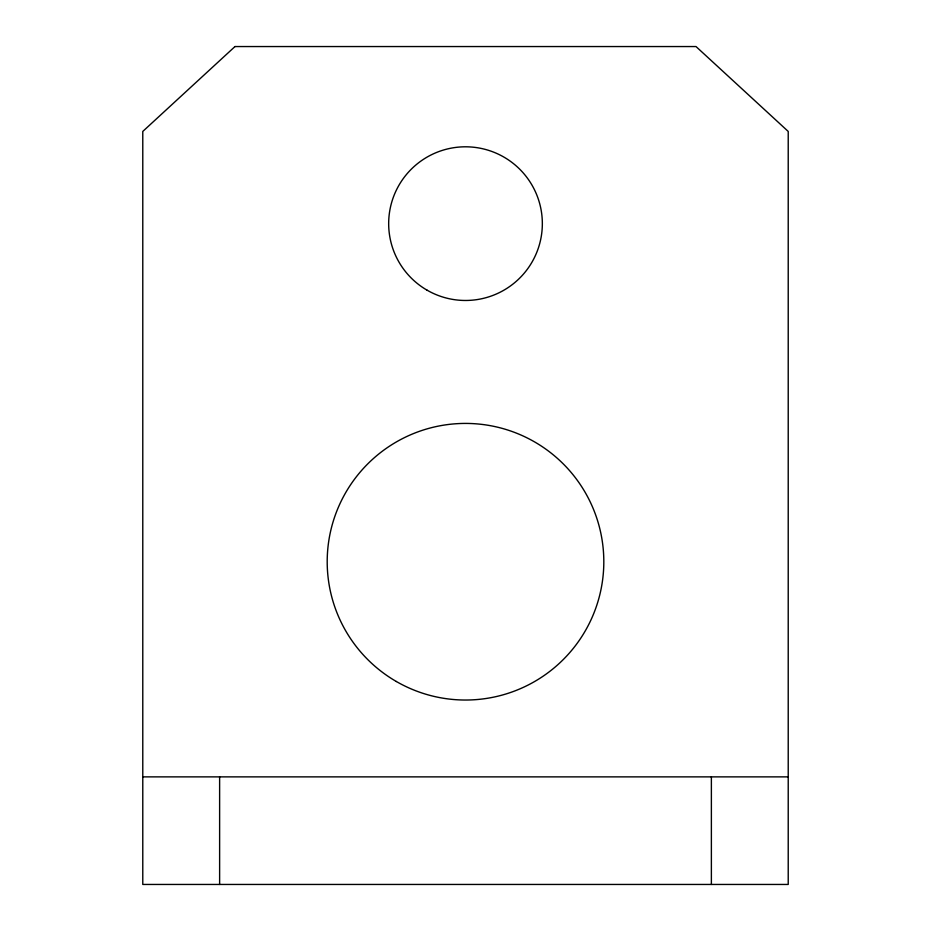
<?xml version="1.0" encoding="UTF-8"?>
<svg xmlns="http://www.w3.org/2000/svg" width="931" height="931" viewBox="0 0 931 931"><rect width="100%" height="100%" fill="white"/><g stroke="black" fill="none" stroke-linecap="round" stroke-linejoin="round"><path stroke-width="1.4" d="M142.78 776.873L788.22 776.873M711.377 776.873L711.377 884.45M219.623 776.873L219.623 884.45M234.984 46.55L142.78 131.434L142.78 884.45L788.22 884.45L788.22 131.434L696.016 46.55L234.984 46.55M396.35 681.504A138.312 138.312 0 0 0 603.812 561.73A138.312 138.312 0 0 0 396.35 441.946A138.312 138.312 0 0 0 396.35 681.504M427.085 290.181A76.842 76.842 0 0 0 542.342 223.638A76.842 76.842 0 0 0 427.085 157.095A76.842 76.842 0 0 0 427.085 290.181"/></g></svg>
